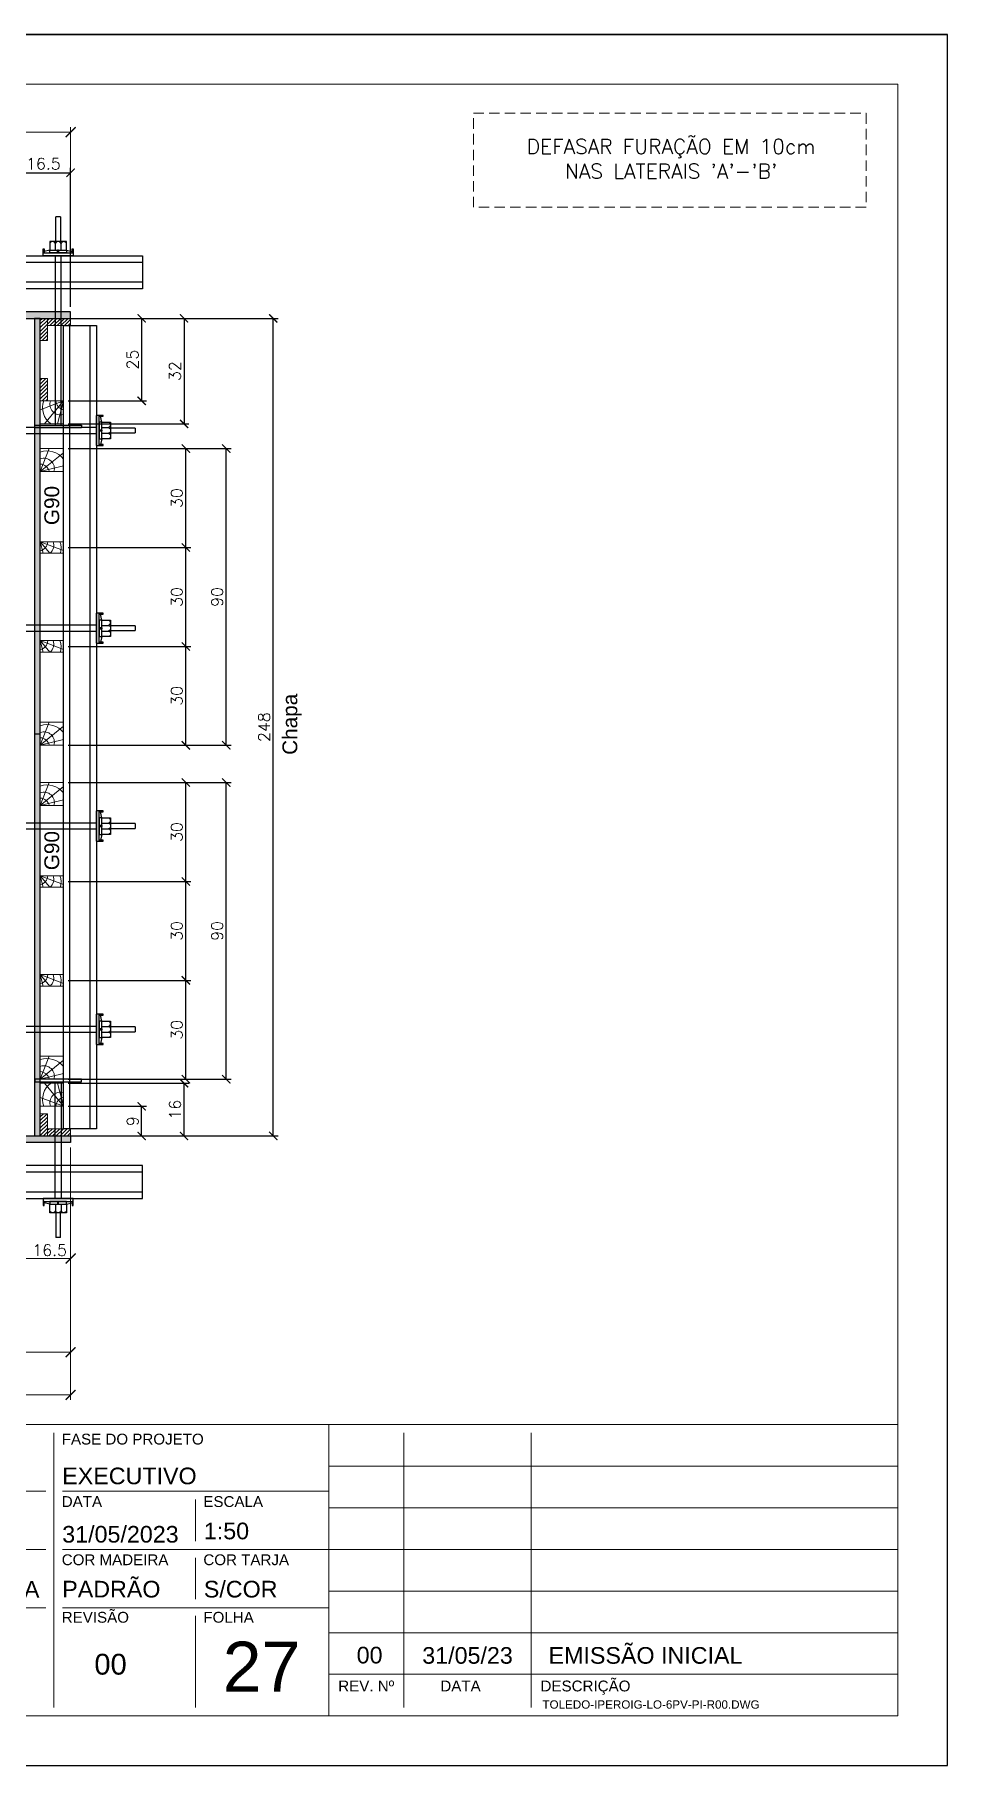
# Model space of a CAD drawing. Extents: x -23436 to 4767, y -4131 to 9755.
# Drawn here: x -14990 to -14436, y 1782 to 2832 of the extents above; entities that cross this region are included whole.
import ezdxf
from ezdxf.enums import TextEntityAlignment as Align

# ---------------------------------------------------------------- set-up
doc = ezdxf.new("R2010")
doc.units = 0
doc.header["$PDMODE"] = 2
doc.header["$PDSIZE"] = 10
doc.linetypes.add('CABLIN', pattern=[0.35, 0.25, -0.1])
doc.linetypes.add('DASHED2', pattern=[9.525, 6.35, -3.175])
doc.layers.get('0').update_dxf_attribs({"lineweight": 13})
doc.layers.get('Defpoints').update_dxf_attribs({"lineweight": 13})
for name, color, linetype in [('Barra de Ancoragem', 20, 'Continuous'), ('CHAPA', 1, 'Continuous'), ('Cota', 4, 'Continuous'), ('Cota Seção (2x)', 4, 'Continuous'), ('Hachura', 252, 'CABLIN'), ('MB Logo', 254, 'Continuous'), ('Painéis', 30, 'Continuous'), ('Perfil Metálico', 224, 'Continuous'), ('TEXTO_GERAL', 7, 'Continuous')]:
    doc.layers.add(name, color=color, linetype=linetype)
for name, color, linetype, lineweight in [('cotas', 4, 'Continuous', 13), ('FOLHA MB', 7, 'Continuous', 13), ('Madeira', 100, 'Continuous', 13), ('N° FOLHA', 5, 'Continuous', 13), ('sarrafo', 93, 'Continuous', 13), ('Texto Seção', 7, 'Continuous', 15)]:
    doc.layers.add(name, color=color, linetype=linetype, lineweight=lineweight)
doc.layers.add('Laje_Perimetro', color=7, linetype='Continuous', plot=False)
doc.styles.add('MB_C01', font='arial.ttf', dxfattribs={"height": 1.3})
doc.styles.add('MB_C02', font='arial.ttf', dxfattribs={"height": 2})
doc.styles.add('MB_C03', font='arial.ttf', dxfattribs={"height": 2.5})
doc.styles.add('MB_C04', font='arial.ttf', dxfattribs={"height": 6})
doc.styles.add('ROMANS', font='romans.shx')
doc.styles.add('SANSSERIF', font='sas_____.pfb')
doc.dimstyles.new('COTA SECAO', dxfattribs={"dimtxt": 7, "dimasz": 5, "dimexe": 3, "dimexo": 3, "dimgap": 2, "dimtad": 3, "dimdec": 1, "dimlfac": 0.5, "dimzin": 12, "dimdsep": 46, "dimtxsty": 'ROMANS', "dimblk": 'ARCHTICK', "dimcen": 0, "dimclrd": 4, "dimclre": 4, "dimclrt": 1, "dimadec": 1, "dimazin": 3, "dimtfac": 1, "dimtdec": 1, "dimtmove": 0, "dimatfit": 3, "dimldrblk": 'OBLIQUE', "dimfxl": 0, "dimtolj": 1, "dimtzin": 12, "dimarcsym": 0})

# ---------------------------------------------------------------- blocks, each defined once
blk = doc.blocks.new('A$C169d8357')
at = {"layer": 'FOLHA MB', "color": 1}
for p, q in [((1109.8, 356.7), (70, 356.7)), ((943.1, 351.7), (943.1, 185)), ((1109.8, 356.7), (1109.8, 179.9)), ((1455, 356.7), (1109.8, 356.7)), ((1155.3, 185), (1155.3, 351.7)), ((1232.6, 351.7), (1232.6, 185)), ((1455, 331.5), (1109.8, 331.5)), ((938.1, 316.3), (791.6, 316.3)), ((1109.8, 316.3), (948.2, 316.3)), ((1029, 311.3), (1029, 286)), ((1455, 306.2), (1109.8, 306.2)), ((938.1, 281), (791.6, 281)), ((1109.8, 281), (948.2, 281)), ((1029, 275.9), (1029, 250.7)), ((1455, 281), (1109.8, 281)), ((1455, 255.7), (1109.8, 255.7)), ((938.1, 245.6), (450.7, 245.6)), ((1109.8, 245.6), (948.2, 245.6)), ((1029, 240.6), (1029, 185)), ((1455, 230.4), (1109.8, 230.4)), ((1455, 205.2), (1109.8, 205.2))]:
    blk.add_line(p, q, dxfattribs=at)
for points in [[(0, 1199.9), (0, 149.9), (1485, 149.9), (1485, 1199.9)], [(70, 1169.9), (70, 179.9), (1455, 179.9), (1455, 1169.9)]]:
    blk.add_lwpolyline(points, close=True, dxfattribs=at)
at = {"layer": 'FOLHA MB', "color": 6, "style": 'MB_C01'}
for s, height, p in [('FASE DO PROJETO', 6.566, (947.8, 344.6)), ('DATA', 6.57, (947.8, 306.7)), ('ESCALA', 6.57, (1033.7, 306.7)), ('COR MADEIRA', 6.566, (947.8, 271.4)), ('COR TARJA', 6.57, (1033.7, 271.4)), ('REVISÃO', 6.57, (947.8, 236.5)), ('FOLHA', 6.57, (1033.7, 236.5))]:
    blk.add_text(s, height=height, dxfattribs=at).set_placement(p)
at = {"layer": 'FOLHA MB', "color": 5}
for s, height, style, p in [('EXECUTIVO', 10.1, 'MB_C02', (948.1, 320.5)), ('31/05/2023', 10.1, 'MB_C02', (948.1, 285.1)), ('1:50', 10.1, 'MB_C02', (1034, 287.1)), ('PADRÃO', 10.1, 'MB_C02', (948.1, 251.8)), ('FORMA DE MADEIRA', 10.102, 'MB_C02', (791.6, 251.7)), ('S/COR', 10.1, 'MB_C02', (1034, 251.8)), ('00', 10.1, 'MB_C02', (1126.7, 211.8)), ('31/05/23', 10.1, 'MB_C02', (1166.5, 211.6)), ('EMISSÃO INICIAL', 10.102, 'MB_C02', (1243.1, 211.6)), ('00', 12.63, 'MB_C03', (967.6, 205))]:
    blk.add_text(s, height=height, dxfattribs=dict(at, style=style)).set_placement(p)
at = {"layer": 'FOLHA MB', "color": 6, "style": 'MB_C01'}
for s, p in [('REV. Nº', (1132.5, 198.1)), ('DATA', (1189.7, 198.1)), ('DESCRIÇÃO', (1265.5, 198.1))]:
    blk.add_text(s, height=6.57, dxfattribs=at).set_placement(p, align=Align.MIDDLE_CENTER)
at = {"layer": 'FOLHA MB', "insert": (1239.4, 189.4), "char_height": 5.051, "width": 210.818, "attachment_point": 1, "style": 'MB_C04'}
blk.add_mtext('TOLEDO-IPEROIG-LO-6PV-PI-R00.DWG', dxfattribs=at)
blk = doc.blocks.new('ERTYERTYUYTURTYUTRYU')
at = {"layer": 'Barra de Ancoragem'}
for p, q in [((8963.3, 10873.8), (8963.3, 10855.5)), ((8964.9, 10869.7), (8964.1, 10873.2)), ((8964.9, 10859.7), (8964.1, 10856.1)), ((8985.1, 10863.2), (8985.1, 10866.1))]:
    blk.add_line(p, q, dxfattribs=at)
at = {"layer": 'Barra de Ancoragem', "flags": 128}
for points in [[(8961.5, 10855.5), (8961.5, 10873.8), (8963.3, 10873.8), (8963.3, 10855.5)], [(8963.3, 10873.8), (8965.7, 10873.8), (8965.7, 10873.2), (8963.3, 10873.2)], [(8963.3, 10869.7), (8964.9, 10869.7), (8964.9, 10859.7), (8963.3, 10859.7)], [(8963.3, 10856.1), (8965.7, 10856.1), (8965.7, 10855.5), (8963.3, 10855.5)]]:
    blk.add_lwpolyline(points, close=True, dxfattribs=at)
for points in [[(8964.9, 10859.7), (8970.1, 10859.7), (8970.1, 10869.7), (8964.9, 10869.7)], [(8964.9, 10864.4), (8963.3, 10864.4), (8963.3, 10865), (8964.9, 10865), (8964.9, 10864.4), (8964.9, 10865)], [(8985.1, 10863.2), (8970.1, 10863.2), (8970.1, 10866.1), (8985.1, 10866.1)]]:
    blk.add_lwpolyline(points, dxfattribs=at)
for points in [[(8964.9, 10866.4), (8969, 10866.4, 0.729796), (8969, 10869.7, 0.729796)], [(8964.9, 10862.9), (8969, 10862.9, 0.666667), (8969, 10866.4, 0.666667)]]:
    blk.add_lwpolyline(points, format="xyb", dxfattribs=at)
at = {"layer": 'Barra de Ancoragem'}
blk.add_arc((8968.4, 10861.3), 1.7, 287.7564, 72.2436, dxfattribs=at)
blk = doc.blocks.new('PONTALETE')
at = {"layer": 'Madeira'}
for q in [(2.71, 7), (7, 5.76), (7, 1.74)]:
    blk.add_line((0, 0), q, dxfattribs=at)
blk.add_lwpolyline([(0, 0), (7, 0), (7, 7), (0, 7)], close=True, dxfattribs=at)
for centre, radius, start, end in [((2.04, 0.06), 6.23, 37.2818, 109.0913), ((1.09, 0.9), 3.19, 343.603, 109.9847), ((-0.21, -0.78), 3.09, 14.6322, 86.0383)]:
    blk.add_arc(centre, radius, start, end, dxfattribs=at)
blk = doc.blocks.new('_ArchTick')
at = {"color": 0, "linetype": 'ByBlock', "const_width": 0.15}
blk.add_lwpolyline([(-0.5, -0.5), (0.5, 0.5)], dxfattribs=at)
blk = doc.blocks.new('*D1329')
at = {"layer": 'Cota Seção (2x)', "color": 4, "lineweight": -2, "transparency": 16777216}
for p, q in [((-14969.6, 2182.1), (-14922.1, 2182.1)), ((-14925.1, 2164.1), (-14925.1, 2182.1)), ((-14965.2, 2164.1), (-14922.1, 2164.1))]:
    blk.add_line(p, q, dxfattribs=at)
at = {"layer": 'Defpoints', "color": 0, "transparency": 16777216}
for p in [(-14972.6, 2182.1), (-14925.1, 2182.1), (-14968.2, 2164.1)]:
    blk.add_point(p, dxfattribs=at)
at = {"layer": 'Cota Seção (2x)', "color": 4, "lineweight": -2, "transparency": 16777216, "xscale": 5, "yscale": 5, "zscale": 5}
for p, rotation in [((-14925.1, 2182.1), 90), ((-14925.1, 2164.1), 270)]:
    blk.add_blockref('_ArchTick', p, dxfattribs=dict(at, rotation=rotation))
at = {"layer": 'Cota Seção (2x)', "color": 1, "transparency": 16777216, "insert": (-14930.6, 2173.1), "char_height": 7, "attachment_point": 5, "rotation": 90, "style": 'ROMANS'}
blk.add_mtext('\\A1;9', dxfattribs=at)
blk = doc.blocks.new('_OBLIQUE')
at = {"color": 0, "linetype": 'ByBlock', "lineweight": -2}
for p, q in [((0, 0), (-1, 0)), ((-0.5, -0.5), (0.5, 0.5))]:
    blk.add_line(p, q, dxfattribs=at)
blk = doc.blocks.new('*D1330')
at = {"layer": 'Cota Seção (2x)', "color": 4, "lineweight": -2, "transparency": 16777216}
for p, q in [((-14969.6, 2196.1), (-14896.4, 2196.1)), ((-14899.4, 2164.1), (-14899.4, 2196.1)), ((-14965.2, 2164.1), (-14896.4, 2164.1))]:
    blk.add_line(p, q, dxfattribs=at)
at = {"layer": 'Defpoints', "color": 0, "transparency": 16777216}
for p in [(-14972.6, 2196.1), (-14899.4, 2196.1), (-14968.2, 2164.1)]:
    blk.add_point(p, dxfattribs=at)
at = {"layer": 'Cota Seção (2x)', "color": 4, "lineweight": -2, "transparency": 16777216, "xscale": 5, "yscale": 5, "zscale": 5}
for p, rotation in [((-14899.4, 2196.1), 90), ((-14899.4, 2164.1), 270)]:
    blk.add_blockref('_ArchTick', p, dxfattribs=dict(at, rotation=rotation))
at = {"layer": 'Cota Seção (2x)', "color": 1, "transparency": 16777216, "insert": (-14904.9, 2180.1), "char_height": 7, "attachment_point": 5, "rotation": 90, "style": 'ROMANS'}
blk.add_mtext('\\A1;16', dxfattribs=at)
blk = doc.blocks.new('*D1245')
at = {"layer": 'Cota', "color": 4, "lineweight": -2, "transparency": 16777216}
for p, q in [((-14965.2, 2660.1), (-14922.1, 2660.1)), ((-14925.1, 2660.1), (-14925.1, 2610.1)), ((-14969.6, 2610.1), (-14922.1, 2610.1))]:
    blk.add_line(p, q, dxfattribs=at)
at = {"layer": 'Defpoints', "color": 0, "transparency": 16777216}
for p in [(-14968.2, 2660.1), (-14972.6, 2610.1), (-14925.1, 2610.1)]:
    blk.add_point(p, dxfattribs=at)
at = {"layer": 'Cota', "color": 4, "lineweight": -2, "transparency": 16777216, "xscale": 5, "yscale": 5, "zscale": 5}
for p, rotation in [((-14925.1, 2660.1), 90), ((-14925.1, 2610.1), 270)]:
    blk.add_blockref('_ArchTick', p, dxfattribs=dict(at, rotation=rotation))
at = {"layer": 'Cota', "color": 1, "transparency": 16777216, "insert": (-14930.6, 2635.1), "char_height": 7, "attachment_point": 5, "rotation": 90, "style": 'ROMANS'}
blk.add_mtext('\\A1;25', dxfattribs=at)
blk = doc.blocks.new('*D1246')
at = {"layer": 'Cota', "color": 4, "lineweight": -2, "transparency": 16777216}
for p, q in [((-14965.2, 2660.1), (-14896.4, 2660.1)), ((-14899.4, 2660.1), (-14899.4, 2596.1)), ((-14969.6, 2596.1), (-14896.4, 2596.1))]:
    blk.add_line(p, q, dxfattribs=at)
at = {"layer": 'Defpoints', "color": 0, "transparency": 16777216}
for p in [(-14968.2, 2660.1), (-14972.6, 2596.1), (-14899.4, 2596.1)]:
    blk.add_point(p, dxfattribs=at)
at = {"layer": 'Cota', "color": 4, "lineweight": -2, "transparency": 16777216, "xscale": 5, "yscale": 5, "zscale": 5}
for p, rotation in [((-14899.4, 2660.1), 90), ((-14899.4, 2596.1), 270)]:
    blk.add_blockref('_ArchTick', p, dxfattribs=dict(at, rotation=rotation))
at = {"layer": 'Cota', "color": 1, "transparency": 16777216, "insert": (-14904.9, 2628.1), "char_height": 7, "attachment_point": 5, "rotation": 90, "style": 'ROMANS'}
blk.add_mtext('\\A1;32', dxfattribs=at)
blk = doc.blocks.new('*D1248')
at = {"layer": 'Cota', "color": 4, "lineweight": -2, "transparency": 16777216}
for p, q in [((-15001.2, 2681.1), (-15001.2, 2751.4)), ((-14968.2, 2667.1), (-14968.2, 2751.4)), ((-15001.2, 2748.4), (-14968.2, 2748.4))]:
    blk.add_line(p, q, dxfattribs=at)
at = {"layer": 'Defpoints', "color": 0, "transparency": 16777216}
for p in [(-14968.2, 2748.4), (-15001.2, 2678.1), (-14968.2, 2664.1)]:
    blk.add_point(p, dxfattribs=at)
at = {"layer": 'Cota', "color": 4, "lineweight": -2, "transparency": 16777216, "xscale": 5, "yscale": 5, "zscale": 5, "rotation": 180}
blk.add_blockref('_ArchTick', (-15001.2, 2748.4), dxfattribs=at)
at = {"layer": 'Cota', "color": 4, "lineweight": -2, "transparency": 16777216, "xscale": 5, "yscale": 5, "zscale": 5}
blk.add_blockref('_ArchTick', (-14968.2, 2748.4), dxfattribs=at)
at = {"layer": 'Cota', "color": 1, "transparency": 16777216, "insert": (-14984.7, 2753.9), "char_height": 7, "attachment_point": 5, "style": 'ROMANS'}
blk.add_mtext('\\A1;16.5', dxfattribs=at)
blk = doc.blocks.new('*D1263')
at = {"layer": 'Cota Seção (2x)', "color": 4, "lineweight": 5, "transparency": 16777216}
for p, q in [((-15238.2, 2667.1), (-15238.2, 2776.1)), ((-15238.2, 2773.1), (-14968.2, 2773.1)), ((-14968.2, 2667.1), (-14968.2, 2776.1))]:
    blk.add_line(p, q, dxfattribs=at)
at = {"layer": 'Defpoints', "color": 0, "transparency": 16777216}
for p in [(-14968.2, 2773.1), (-15238.2, 2664.1), (-14968.2, 2664.1)]:
    blk.add_point(p, dxfattribs=at)
at = {"layer": 'Cota Seção (2x)', "color": 4, "lineweight": 5, "transparency": 16777216, "xscale": 6, "yscale": 6, "zscale": 6, "rotation": 180}
blk.add_blockref('_ArchTick', (-15238.2, 2773.1), dxfattribs=at)
at = {"layer": 'Cota Seção (2x)', "color": 4, "lineweight": 5, "transparency": 16777216, "xscale": 6, "yscale": 6, "zscale": 6}
blk.add_blockref('_ArchTick', (-14968.2, 2773.1), dxfattribs=at)
at = {"layer": 'Cota Seção (2x)', "color": 1, "transparency": 16777216, "insert": (-15103.2, 2780.4), "char_height": 7, "attachment_point": 5, "style": 'ROMANS'}
blk.add_mtext('\\A1;135 (painel)', dxfattribs=at)
blk = doc.blocks.new('*D1264')
at = {"layer": 'Cota Seção (2x)', "color": 4, "lineweight": 5, "transparency": 16777216}
for p, q in [((-15482.2, 2157.1), (-15482.2, 2004)), ((-14968.2, 2157.1), (-14968.2, 2004)), ((-15482.2, 2007), (-14968.2, 2007))]:
    blk.add_line(p, q, dxfattribs=at)
at = {"layer": 'Defpoints', "color": 0, "transparency": 16777216}
for p in [(-15482.2, 2160.1), (-14968.2, 2160.1), (-14968.2, 2007)]:
    blk.add_point(p, dxfattribs=at)
at = {"layer": 'Cota Seção (2x)', "color": 4, "lineweight": 5, "transparency": 16777216, "xscale": 6, "yscale": 6, "zscale": 6, "rotation": 180}
blk.add_blockref('_ArchTick', (-15482.2, 2007), dxfattribs=at)
at = {"layer": 'Cota Seção (2x)', "color": 4, "lineweight": 5, "transparency": 16777216, "xscale": 6, "yscale": 6, "zscale": 6}
blk.add_blockref('_ArchTick', (-14968.2, 2007), dxfattribs=at)
at = {"layer": 'Cota Seção (2x)', "color": 1, "transparency": 16777216, "insert": (-15225.2, 2012.5), "char_height": 7, "attachment_point": 5, "style": 'ROMANS'}
blk.add_mtext('\\A1;257', dxfattribs=at)
blk = doc.blocks.new('MEIO PONTALETE')
at = {"layer": 'Madeira'}
for q in [(2.71, 7), (3.5, 2.88), (3.5, 0.87)]:
    blk.add_line((0, 0), q, dxfattribs=at)
blk.add_lwpolyline([(0, 0), (3.5, 0), (3.5, 7), (0, 7)], close=True, dxfattribs=at)
for centre, radius, start, end in [((2.04, 0.06), 6.23, 76.4499, 109.0913), ((1.09, 0.9), 3.19, 40.9063, 109.9847), ((-0.21, -0.78), 3.09, 14.6322, 86.0383)]:
    blk.add_arc(centre, radius, start, end, dxfattribs=at)
blk = doc.blocks.new('*D1265')
at = {"layer": 'Cota', "color": 4, "lineweight": -2, "transparency": 16777216}
for p, q in [((-14969.6, 2581.1), (-14870.8, 2581.1)), ((-14873.8, 2401.1), (-14873.8, 2581.1)), ((-14969.6, 2401.1), (-14870.8, 2401.1))]:
    blk.add_line(p, q, dxfattribs=at)
at = {"layer": 'Defpoints', "color": 0, "transparency": 16777216}
for p in [(-14972.6, 2581.1), (-14873.8, 2581.1), (-14972.6, 2401.1)]:
    blk.add_point(p, dxfattribs=at)
at = {"layer": 'Cota', "color": 4, "lineweight": -2, "transparency": 16777216, "xscale": 5, "yscale": 5, "zscale": 5}
for p, rotation in [((-14873.8, 2581.1), 90), ((-14873.8, 2401.1), 270)]:
    blk.add_blockref('_ArchTick', p, dxfattribs=dict(at, rotation=rotation))
at = {"layer": 'Cota', "color": 1, "transparency": 16777216, "insert": (-14879.3, 2491.1), "char_height": 7, "attachment_point": 5, "rotation": 90, "style": 'ROMANS'}
blk.add_mtext('\\A1;90', dxfattribs=at)
blk = doc.blocks.new('*D1266')
at = {"layer": 'Cota', "color": 4, "lineweight": -2, "transparency": 16777216}
for p, q in [((-14969.6, 2461.1), (-14895.3, 2461.1)), ((-14898.3, 2401.1), (-14898.3, 2461.1)), ((-14969.6, 2401.1), (-14895.3, 2401.1))]:
    blk.add_line(p, q, dxfattribs=at)
at = {"layer": 'Defpoints', "color": 0, "transparency": 16777216}
for p in [(-14972.6, 2461.1), (-14898.3, 2461.1), (-14972.6, 2401.1)]:
    blk.add_point(p, dxfattribs=at)
at = {"layer": 'Cota', "color": 4, "lineweight": -2, "transparency": 16777216, "xscale": 5, "yscale": 5, "zscale": 5}
for p, rotation in [((-14898.3, 2461.1), 90), ((-14898.3, 2401.1), 270)]:
    blk.add_blockref('_ArchTick', p, dxfattribs=dict(at, rotation=rotation))
at = {"layer": 'Cota', "color": 1, "transparency": 16777216, "insert": (-14903.8, 2431.1), "char_height": 7, "attachment_point": 5, "rotation": 90, "style": 'ROMANS'}
blk.add_mtext('\\A1;30', dxfattribs=at)
blk = doc.blocks.new('*D1267')
at = {"layer": 'Cota', "color": 4, "lineweight": -2, "transparency": 16777216}
for p, q in [((-14969.6, 2521.1), (-14895.3, 2521.1)), ((-14898.3, 2461.1), (-14898.3, 2521.1)), ((-14969.6, 2461.1), (-14895.3, 2461.1))]:
    blk.add_line(p, q, dxfattribs=at)
at = {"layer": 'Defpoints', "color": 0, "transparency": 16777216}
for p in [(-14972.6, 2521.1), (-14898.3, 2521.1), (-14972.6, 2461.1)]:
    blk.add_point(p, dxfattribs=at)
at = {"layer": 'Cota', "color": 4, "lineweight": -2, "transparency": 16777216, "xscale": 5, "yscale": 5, "zscale": 5}
for p, rotation in [((-14898.3, 2521.1), 90), ((-14898.3, 2461.1), 270)]:
    blk.add_blockref('_ArchTick', p, dxfattribs=dict(at, rotation=rotation))
at = {"layer": 'Cota', "color": 1, "transparency": 16777216, "insert": (-14903.8, 2491.1), "char_height": 7, "attachment_point": 5, "rotation": 90, "style": 'ROMANS'}
blk.add_mtext('\\A1;30', dxfattribs=at)
blk = doc.blocks.new('*D1268')
at = {"layer": 'Cota', "color": 4, "lineweight": -2, "transparency": 16777216}
for p, q in [((-14969.6, 2581.1), (-14895.3, 2581.1)), ((-14898.3, 2521.1), (-14898.3, 2581.1)), ((-14969.6, 2521.1), (-14895.3, 2521.1))]:
    blk.add_line(p, q, dxfattribs=at)
at = {"layer": 'Defpoints', "color": 0, "transparency": 16777216}
for p in [(-14972.6, 2581.1), (-14898.3, 2581.1), (-14972.6, 2521.1)]:
    blk.add_point(p, dxfattribs=at)
at = {"layer": 'Cota', "color": 4, "lineweight": -2, "transparency": 16777216, "xscale": 5, "yscale": 5, "zscale": 5}
for p, rotation in [((-14898.3, 2581.1), 90), ((-14898.3, 2521.1), 270)]:
    blk.add_blockref('_ArchTick', p, dxfattribs=dict(at, rotation=rotation))
at = {"layer": 'Cota', "color": 1, "transparency": 16777216, "insert": (-14903.8, 2551.1), "char_height": 7, "attachment_point": 5, "rotation": 90, "style": 'ROMANS'}
blk.add_mtext('\\A1;30', dxfattribs=at)
blk = doc.blocks.new('*D1269')
at = {"layer": 'Cota', "color": 4, "lineweight": -2, "transparency": 16777216}
for p, q in [((-14983.6, 2660.1), (-14842.3, 2660.1)), ((-14845.3, 2164.1), (-14845.3, 2660.1)), ((-14983.6, 2164.1), (-14842.3, 2164.1))]:
    blk.add_line(p, q, dxfattribs=at)
at = {"layer": 'Defpoints', "color": 0, "transparency": 16777216}
for p in [(-14986.6, 2660.1), (-14845.3, 2660.1), (-14986.6, 2164.1)]:
    blk.add_point(p, dxfattribs=at)
at = {"layer": 'Cota', "color": 4, "lineweight": -2, "transparency": 16777216, "xscale": 5, "yscale": 5, "zscale": 5}
for p, rotation in [((-14845.3, 2660.1), 90), ((-14845.3, 2164.1), 270)]:
    blk.add_blockref('_ArchTick', p, dxfattribs=dict(at, rotation=rotation))
at = {"layer": 'Cota', "color": 1, "transparency": 16777216, "insert": (-14850.8, 2412.1), "char_height": 7, "attachment_point": 5, "rotation": 90, "style": 'ROMANS'}
blk.add_mtext('\\A1;248', dxfattribs=at)
blk = doc.blocks.new('*D1270')
at = {"layer": 'Cota Seção (2x)', "color": 4, "lineweight": 5, "transparency": 16777216}
for p, q in [((-15001.2, 2103.7), (-15001.2, 2086.8)), ((-14968.2, 2103.7), (-14968.2, 2086.8)), ((-15001.2, 2089.8), (-14968.2, 2089.8))]:
    blk.add_line(p, q, dxfattribs=at)
at = {"layer": 'Defpoints', "color": 0, "transparency": 16777216}
for p in [(-15001.2, 2106.7), (-14968.2, 2106.7), (-14968.2, 2089.8)]:
    blk.add_point(p, dxfattribs=at)
at = {"layer": 'Cota Seção (2x)', "color": 4, "lineweight": 5, "transparency": 16777216, "xscale": 6, "yscale": 6, "zscale": 6, "rotation": 180}
blk.add_blockref('_ArchTick', (-15001.2, 2089.8), dxfattribs=at)
at = {"layer": 'Cota Seção (2x)', "color": 4, "lineweight": 5, "transparency": 16777216, "xscale": 6, "yscale": 6, "zscale": 6}
blk.add_blockref('_ArchTick', (-14968.2, 2089.8), dxfattribs=at)
at = {"layer": 'Cota Seção (2x)', "color": 1, "transparency": 16777216, "insert": (-14980.9, 2094.8), "char_height": 7, "width": 10.333, "attachment_point": 5, "style": 'ROMANS'}
blk.add_mtext('\\A1;16.5', dxfattribs=at)
blk = doc.blocks.new('*D1271')
at = {"layer": 'Cota Seção (2x)', "color": 4, "lineweight": 5, "transparency": 16777216}
for p, q in [((-15238.2, 2157.1), (-15238.2, 2029.9)), ((-14968.2, 2157.1), (-14968.2, 2029.9)), ((-14968.2, 2032.9), (-15238.2, 2032.9))]:
    blk.add_line(p, q, dxfattribs=at)
at = {"layer": 'Defpoints', "color": 0, "transparency": 16777216}
for p in [(-15238.2, 2160.1), (-14968.2, 2160.1), (-15238.2, 2032.9)]:
    blk.add_point(p, dxfattribs=at)
at = {"layer": 'Cota Seção (2x)', "color": 4, "lineweight": 5, "transparency": 16777216, "xscale": 6, "yscale": 6, "zscale": 6, "rotation": 180}
blk.add_blockref('_ArchTick', (-15238.2, 2032.9), dxfattribs=at)
at = {"layer": 'Cota Seção (2x)', "color": 4, "lineweight": 5, "transparency": 16777216, "xscale": 6, "yscale": 6, "zscale": 6}
blk.add_blockref('_ArchTick', (-14968.2, 2032.9), dxfattribs=at)
at = {"layer": 'Cota Seção (2x)', "color": 1, "transparency": 16777216, "insert": (-15103.2, 2038.4), "char_height": 7, "attachment_point": 5, "style": 'ROMANS'}
blk.add_mtext('\\A1;135', dxfattribs=at)
blk = doc.blocks.new('*D1281')
at = {"layer": 'Cota', "color": 4, "lineweight": -2, "transparency": 16777216}
for p, q in [((-14969.6, 2378.5), (-14870.8, 2378.5)), ((-14873.8, 2198.5), (-14873.8, 2378.5)), ((-14969.6, 2198.5), (-14870.8, 2198.5))]:
    blk.add_line(p, q, dxfattribs=at)
at = {"layer": 'Defpoints', "color": 0, "transparency": 16777216}
for p in [(-14972.6, 2378.5), (-14873.8, 2378.5), (-14972.6, 2198.5)]:
    blk.add_point(p, dxfattribs=at)
at = {"layer": 'Cota', "color": 4, "lineweight": -2, "transparency": 16777216, "xscale": 5, "yscale": 5, "zscale": 5}
for p, rotation in [((-14873.8, 2378.5), 90), ((-14873.8, 2198.5), 270)]:
    blk.add_blockref('_ArchTick', p, dxfattribs=dict(at, rotation=rotation))
at = {"layer": 'Cota', "color": 1, "transparency": 16777216, "insert": (-14879.3, 2288.5), "char_height": 7, "attachment_point": 5, "rotation": 90, "style": 'ROMANS'}
blk.add_mtext('\\A1;90', dxfattribs=at)
blk = doc.blocks.new('*D1282')
at = {"layer": 'Cota', "color": 4, "lineweight": -2, "transparency": 16777216}
for p, q in [((-14969.6, 2258.5), (-14895.3, 2258.5)), ((-14898.3, 2198.5), (-14898.3, 2258.5)), ((-14969.6, 2198.5), (-14895.3, 2198.5))]:
    blk.add_line(p, q, dxfattribs=at)
at = {"layer": 'Defpoints', "color": 0, "transparency": 16777216}
for p in [(-14972.6, 2258.5), (-14898.3, 2258.5), (-14972.6, 2198.5)]:
    blk.add_point(p, dxfattribs=at)
at = {"layer": 'Cota', "color": 4, "lineweight": -2, "transparency": 16777216, "xscale": 5, "yscale": 5, "zscale": 5}
for p, rotation in [((-14898.3, 2258.5), 90), ((-14898.3, 2198.5), 270)]:
    blk.add_blockref('_ArchTick', p, dxfattribs=dict(at, rotation=rotation))
at = {"layer": 'Cota', "color": 1, "transparency": 16777216, "insert": (-14903.8, 2228.5), "char_height": 7, "attachment_point": 5, "rotation": 90, "style": 'ROMANS'}
blk.add_mtext('\\A1;30', dxfattribs=at)
blk = doc.blocks.new('*D1283')
at = {"layer": 'Cota', "color": 4, "lineweight": -2, "transparency": 16777216}
for p, q in [((-14969.6, 2318.5), (-14895.3, 2318.5)), ((-14898.3, 2258.5), (-14898.3, 2318.5)), ((-14969.6, 2258.5), (-14895.3, 2258.5))]:
    blk.add_line(p, q, dxfattribs=at)
at = {"layer": 'Defpoints', "color": 0, "transparency": 16777216}
for p in [(-14972.6, 2318.5), (-14898.3, 2318.5), (-14972.6, 2258.5)]:
    blk.add_point(p, dxfattribs=at)
at = {"layer": 'Cota', "color": 4, "lineweight": -2, "transparency": 16777216, "xscale": 5, "yscale": 5, "zscale": 5}
for p, rotation in [((-14898.3, 2318.5), 90), ((-14898.3, 2258.5), 270)]:
    blk.add_blockref('_ArchTick', p, dxfattribs=dict(at, rotation=rotation))
at = {"layer": 'Cota', "color": 1, "transparency": 16777216, "insert": (-14903.8, 2288.5), "char_height": 7, "attachment_point": 5, "rotation": 90, "style": 'ROMANS'}
blk.add_mtext('\\A1;30', dxfattribs=at)
blk = doc.blocks.new('*D1284')
at = {"layer": 'Cota', "color": 4, "lineweight": -2, "transparency": 16777216}
for p, q in [((-14969.6, 2378.5), (-14895.3, 2378.5)), ((-14898.3, 2318.5), (-14898.3, 2378.5)), ((-14969.6, 2318.5), (-14895.3, 2318.5))]:
    blk.add_line(p, q, dxfattribs=at)
at = {"layer": 'Defpoints', "color": 0, "transparency": 16777216}
for p in [(-14972.6, 2378.5), (-14898.3, 2378.5), (-14972.6, 2318.5)]:
    blk.add_point(p, dxfattribs=at)
at = {"layer": 'Cota', "color": 4, "lineweight": -2, "transparency": 16777216, "xscale": 5, "yscale": 5, "zscale": 5}
for p, rotation in [((-14898.3, 2378.5), 90), ((-14898.3, 2318.5), 270)]:
    blk.add_blockref('_ArchTick', p, dxfattribs=dict(at, rotation=rotation))
at = {"layer": 'Cota', "color": 1, "transparency": 16777216, "insert": (-14903.8, 2348.5), "char_height": 7, "attachment_point": 5, "rotation": 90, "style": 'ROMANS'}
blk.add_mtext('\\A1;30', dxfattribs=at)

msp = doc.modelspace()

# ---------------------------------------------------------------- hatches: boundary and pattern name
at = {"layer": 'Hachura'}
h = msp.add_hatch(color=256, dxfattribs=at)
h.dxf.hatch_style = 1
h.paths.add_polyline_path([(-14968.182, 2660.119), (-14968.182, 2664.119), (-15482.182, 2664.119), (-15482.182, 2660.119)])
h = msp.add_hatch(color=256, dxfattribs=at)
h.dxf.hatch_style = 1
h.paths.add_polyline_path([(-14990.182, 2164.117), (-14986.582, 2164.117), (-14986.582, 2660.119), (-14990.182, 2660.119)])
h = msp.add_hatch(dxfattribs=at)
h.set_pattern_fill('ANSI31', color=256, scale=0.5, angle=180, style=0)
h.set_pattern_definition([(225, (-24465.5588, -21846.2194), (1.122532015, -1.122532015), [])])
h.paths.add_polyline_path([(-14986.582, 2660.119), (-14982.182, 2660.119), (-14982.182, 2646.619), (-14986.582, 2646.619)])
h = msp.add_hatch(dxfattribs=at)
h.set_pattern_fill('ANSI31', color=256, scale=0.5, style=0)
h.set_pattern_definition([(45, (-9298.923, 12214.8744), (-1.12253202, 1.12253202), [])])
h.paths.add_polyline_path([(-14968.182, 2660.119), (-14982.182, 2660.119), (-14982.182, 2655.719), (-14968.182, 2655.719)])
h = msp.add_hatch(dxfattribs=at)
h.set_pattern_fill('ANSI31', color=256, scale=0.5, angle=180, style=0)
h.set_pattern_definition([(225, (-24465.5588, -21882.717), (1.122532015, -1.122532015), [])])
h.paths.add_polyline_path([(-14986.582, 2623.621), (-14982.182, 2623.621), (-14982.182, 2610.121), (-14986.582, 2610.121)])
h = msp.add_hatch(dxfattribs=at)
h.set_pattern_fill('ANSI31', color=256, scale=0.5, angle=180, style=0)
h.set_pattern_definition([(225, (-24465.5586, -21887.2147), (1.12253202, -1.12253202), [])])
h.paths.add_polyline_path([(-14986.582, 2164.117), (-14982.182, 2164.117), (-14982.182, 2177.617), (-14986.582, 2177.617)])
h = msp.add_hatch(color=256, dxfattribs=at)
h.dxf.hatch_style = 1
h.paths.add_polyline_path([(-14968.182, 2164.117), (-14968.182, 2160.117), (-15482.182, 2160.117), (-15482.182, 2164.117)])
h = msp.add_hatch(dxfattribs=at)
h.set_pattern_fill('ANSI31', color=256, scale=0.5, style=0)
h.set_pattern_definition([(45, (-9298.923, 12246.8744), (-1.12253202, 1.12253202), [])])
h.paths.add_polyline_path([(-14968.182, 2168.517), (-14982.182, 2168.517), (-14982.182, 2164.117), (-14968.182, 2164.117)])

# ---------------------------------------------------------------- linework, layer by layer
for points in [[(-14972.582, 2401.117), (-14986.582, 2401.117), (-14986.582, 2581.117), (-14972.582, 2581.117)], [(-14972.582, 2198.518), (-14986.582, 2198.518), (-14986.582, 2378.518), (-14972.582, 2378.518)]]:
    msp.add_lwpolyline(points, close=True)
at = {"layer": 'Barra de Ancoragem', "flags": 128}
for points in [[(-14977.497, 2698.119), (-14977.497, 2595.318), (-14973.946, 2595.318), (-14973.946, 2698.119)], [(-15072.876, 2590.343), (-14952.582, 2590.343), (-14952.582, 2593.895), (-15072.876, 2593.895)], [(-14961.571, 2593.718), (-14989.872, 2593.718), (-14989.872, 2595.318), (-14961.571, 2595.318)], [(-15061.782, 2470.343), (-14952.582, 2470.343), (-14952.582, 2473.895), (-15061.782, 2473.895)], [(-15061.782, 2350.343), (-14952.582, 2350.343), (-14952.582, 2353.895), (-15061.782, 2353.895)], [(-15068.476, 2227.037), (-14952.582, 2227.037), (-14952.582, 2230.588), (-15068.476, 2230.588)], [(-14961.571, 2198.518), (-14989.872, 2198.518), (-14989.872, 2196.918), (-14961.571, 2196.918)], [(-14977.497, 2126.117), (-14977.497, 2196.918), (-14973.946, 2196.918), (-14973.946, 2126.117)]]:
    msp.add_lwpolyline(points, close=True, dxfattribs=at)
at = {"layer": 'CHAPA'}
for points in [[(-14968.182, 2660.119), (-14968.182, 2664.119), (-15482.182, 2664.119), (-15482.182, 2660.119)], [(-14990.182, 2164.117), (-14986.582, 2164.117), (-14986.582, 2660.119), (-14990.182, 2660.119)], [(-14968.182, 2164.117), (-14968.182, 2160.117), (-15482.182, 2160.117), (-15482.182, 2164.117)]]:
    msp.add_lwpolyline(points, close=True, dxfattribs=at)
at = {"layer": 'cotas', "linetype": 'DASHED2'}
msp.add_lwpolyline([(-14485.659, 2727.521), (-14723.855, 2727.521), (-14723.855, 2784.554), (-14485.659, 2784.554)], close=True, dxfattribs=at)
at = {"layer": 'Laje_Perimetro'}
msp.add_lwpolyline([(-14436.356, 2832.259), (-15921.377, 2832.259), (-15921.377, 1782.259), (-14436.356, 1782.259)], close=True, dxfattribs=at)
at = {"layer": 'Madeira'}
for points in [[(-14968.182, 2660.119), (-14968.182, 2655.719), (-14982.182, 2655.719), (-14982.182, 2660.119)], [(-14968.182, 2168.517), (-14968.182, 2164.117), (-14982.182, 2164.117), (-14982.182, 2168.517)]]:
    msp.add_lwpolyline(points, close=True, dxfattribs=at)
at = {"layer": 'Painéis', "color": 32, "true_color": 0xcd6928}
msp.add_line((-14990.182, 2408.117), (-14986.582, 2408.117), dxfattribs=at)
at = {"layer": 'Perfil Metálico'}
for points in [[(-14924.603, 2698.119), (-14924.603, 2678.119), (-15524.58, 2678.119), (-15524.58, 2698.119)], [(-15524.58, 2682.119), (-15524.58, 2694.119), (-14924.603, 2694.119), (-14924.603, 2682.119)], [(-14952.582, 2168.517), (-14972.582, 2168.517), (-14972.582, 2655.719), (-14952.582, 2655.719)], [(-14968.582, 2655.719), (-14956.582, 2655.719), (-14956.582, 2168.517), (-14968.582, 2168.517)], [(-14924.603, 2126.117), (-14924.603, 2146.117), (-15524.58, 2146.117), (-15524.58, 2126.117)], [(-15524.58, 2142.117), (-15524.58, 2130.117), (-14924.603, 2130.117), (-14924.603, 2142.117)]]:
    msp.add_lwpolyline(points, close=True, dxfattribs=at)
at = {"layer": 'sarrafo'}
for points in [[(-14982.182, 2646.619), (-14982.182, 2660.119), (-14986.582, 2660.119), (-14986.582, 2646.619)], [(-14982.182, 2646.619), (-14982.182, 2660.119), (-14986.582, 2660.119), (-14986.582, 2646.619)], [(-14982.182, 2610.121), (-14982.182, 2623.621), (-14986.582, 2623.621), (-14986.582, 2610.121)], [(-14982.182, 2610.121), (-14982.182, 2623.621), (-14986.582, 2623.621), (-14986.582, 2610.121)], [(-14982.182, 2177.617), (-14982.182, 2164.117), (-14986.582, 2164.117), (-14986.582, 2177.617)], [(-14982.182, 2177.617), (-14982.182, 2164.117), (-14986.582, 2164.117), (-14986.582, 2177.617)]]:
    msp.add_lwpolyline(points, close=True, dxfattribs=at)

# ---------------------------------------------------------------- block references
at = {"rotation": 90.00000000000001}
msp.add_blockref('ERTYERTYUYTURTYUTRYU', (-4111.053, -6263.426), dxfattribs=at)
at = {"xscale": -1}
for p, rotation in [((-23914.127, 13456.788), 180), ((-23914.127, 13336.788), 180), ((-23914.127, 13216.788), 180), ((-23914.127, 13093.481), 180), ((-4111.053, 11087.662), 90)]:
    msp.add_blockref('ERTYERTYUYTURTYUTRYU', p, dxfattribs=dict(at, rotation=rotation))
at = {"layer": 'Cota', "yscale": 1.999999999999999, "zscale": 1.999999999999999}
for p, xscale, rotation in [((-14972.582, 2610.121), -1.999999999999999, 90), ((-14972.582, 2182.115), 1.999999999999999, 90.00000000000001)]:
    msp.add_blockref('PONTALETE', p, dxfattribs=dict(at, xscale=xscale, rotation=rotation))
at = {"layer": 'Madeira', "xscale": 2, "yscale": 2, "zscale": 2}
for p in [(-14986.582, 2567.117), (-14986.582, 2401.117), (-14986.582, 2364.518), (-14986.582, 2198.518)]:
    msp.add_blockref('PONTALETE', p, dxfattribs=at)
at = {"layer": 'Madeira', "xscale": 1.999999997962732, "yscale": 1.999999997962732, "zscale": 1.999999997962732, "rotation": 269.9999999999999}
for p in [(-14986.582, 2524.617), (-14986.582, 2464.618), (-14986.582, 2322.018), (-14986.582, 2262.018)]:
    msp.add_blockref('MEIO PONTALETE', p, dxfattribs=at)
at = {"layer": 'MB Logo'}
msp.add_blockref('A$C169d8357', (-15921.377, 1632.321), dxfattribs=at)

# ---------------------------------------------------------------- texts
at = {"layer": 'cotas', "color": 7, "insert": (-14603.968, 2756.9), "char_height": 9, "attachment_point": 5, "style": 'ROMANS'}
msp.add_mtext("\\A1;DEFASAR FURAÇÃO EM 10cm\\PNAS LATERAIS 'A'-'B'", dxfattribs=at)
at = {"layer": 'N° FOLHA', "color": 5, "style": 'MB_C04'}
msp.add_text('27', height=30.3061, dxfattribs=at).set_placement((-14875.91, 1827.003))
at = {"layer": 'Texto Seção', "color": 0, "linetype": 'Continuous', "style": 'SANSSERIF'}
for p in [(-14979.618, 2534.691), (-14979.618, 2325.331)]:
    msp.add_text('G90', height=9, rotation=90, dxfattribs=at).set_placement(p, align=Align.MIDDLE_LEFT)
at = {"layer": 'TEXTO_GERAL', "color": 0, "linetype": 'Continuous', "style": 'SANSSERIF'}
msp.add_text('Chapa', height=9, rotation=90, dxfattribs=at).set_placement((-14835.195, 2395.31), align=Align.MIDDLE_LEFT)

# ---------------------------------------------------------------- dimensions: what is measured, and where the dimension line sits
at = {"layer": 'Cota'}
dim = msp.add_linear_dim(base=(-14968.182, 2748.401), p1=(-15001.182, 2678.119), p2=(-14968.182, 2664.119), dimstyle='COTA SECAO', dxfattribs=at)
dim.commit()
dim.dimension.update_dxf_attribs({"geometry": '*D1248', "text_midpoint": (-14984.682, 2753.901)})
dim = msp.add_linear_dim(base=(-14845.28, 2660.119), p1=(-14986.582, 2164.117), p2=(-14986.582, 2660.119), angle=90, dimstyle='COTA SECAO', dxfattribs=at)
dim.commit()
dim.dimension.update_dxf_attribs({"geometry": '*D1269', "text_midpoint": (-14845.28, 2412.118), "dimtype": 160})
for base, p1, p2, angle, picture, middle in [((-14925.132, 2610.121), (-14968.182, 2660.119), (-14972.582, 2610.121), 270, '*D1245', (-14930.632, 2635.12)), ((-14899.385, 2596.121), (-14968.182, 2660.119), (-14972.582, 2596.121), 270, '*D1246', (-14904.885, 2628.12)), ((-14873.795, 2581.117), (-14972.582, 2401.117), (-14972.582, 2581.117), 90, '*D1265', (-14879.295, 2491.117)), ((-14898.267, 2581.117), (-14972.582, 2521.117), (-14972.582, 2581.117), 90, '*D1268', (-14903.767, 2551.117)), ((-14898.267, 2521.117), (-14972.582, 2461.117), (-14972.582, 2521.117), 90, '*D1267', (-14903.767, 2491.117)), ((-14898.267, 2461.117), (-14972.582, 2401.117), (-14972.582, 2461.117), 90, '*D1266', (-14903.767, 2431.117)), ((-14873.795, 2378.518), (-14972.582, 2198.518), (-14972.582, 2378.518), 90, '*D1281', (-14879.295, 2288.518)), ((-14898.267, 2378.518), (-14972.582, 2318.518), (-14972.582, 2378.518), 90, '*D1284', (-14903.767, 2348.518)), ((-14898.267, 2318.518), (-14972.582, 2258.518), (-14972.582, 2318.518), 90, '*D1283', (-14903.767, 2288.518)), ((-14898.267, 2258.518), (-14972.582, 2198.518), (-14972.582, 2258.518), 90, '*D1282', (-14903.767, 2228.518))]:
    dim = msp.add_linear_dim(base=base, p1=p1, p2=p2, angle=angle, dimstyle='COTA SECAO', dxfattribs=at)
    dim.commit()
    dim.dimension.update_dxf_attribs({"geometry": picture, "text_midpoint": middle})
at = {"layer": 'Cota Seção (2x)'}
dim = msp.add_linear_dim(base=(-14968.182, 2773.075), p1=(-15238.182, 2664.119), p2=(-14968.182, 2664.119), text='<> (painel)', dimstyle='COTA SECAO', override={"dimasz": 6, "dimdec": 2, "dimblk1": 'ArchTick', "dimblk2": 'ArchTick', "dimsah": 1, "dimtmove": 1, "dimlwd": 5, "dimlwe": 5}, dxfattribs=at)
dim.commit()
dim.dimension.update_dxf_attribs({"geometry": '*D1263', "text_midpoint": (-15103.182, 2780.409)})
for base, p2, picture, middle in [((-14899.385, 2196.115), (-14972.582, 2196.115), '*D1330', (-14904.885, 2180.116)), ((-14925.132, 2182.115), (-14972.582, 2182.115), '*D1329', (-14930.632, 2173.116))]:
    dim = msp.add_linear_dim(base=base, p1=(-14968.182, 2164.117), p2=p2, angle=90, dimstyle='COTA SECAO', dxfattribs=at)
    dim.commit()
    dim.dimension.update_dxf_attribs({"geometry": picture, "text_midpoint": middle})
for base, p1, p2, picture, middle in [((-14968.182, 2006.986), (-15482.182, 2160.117), (-14968.182, 2160.117), '*D1264', (-15225.182, 2012.486)), ((-15238.182, 2032.932), (-14968.182, 2160.117), (-15238.182, 2160.117), '*D1271', (-15103.182, 2038.432))]:
    dim = msp.add_linear_dim(base=base, p1=p1, p2=p2, dimstyle='COTA SECAO', override={"dimasz": 6, "dimdec": 2, "dimblk1": 'ArchTick', "dimblk2": 'ArchTick', "dimsah": 1, "dimtmove": 1, "dimlwd": 5, "dimlwe": 5}, dxfattribs=at)
    dim.commit()
    dim.dimension.update_dxf_attribs({"geometry": picture, "text_midpoint": middle})
dim = msp.add_linear_dim(base=(-14968.182, 2089.837), p1=(-15001.182, 2106.658), p2=(-14968.182, 2106.658), text='16.5', dimstyle='COTA SECAO', override={"dimasz": 6, "dimdec": 2, "dimblk1": 'ArchTick', "dimblk2": 'ArchTick', "dimsah": 1, "dimtmove": 1, "dimlwd": 5, "dimlwe": 5}, dxfattribs=at)
dim.commit()
dim.dimension.update_dxf_attribs({"geometry": '*D1270', "text_midpoint": (-14980.922, 2089.318), "dimtype": 160})

doc.saveas('drawing.dxf')
